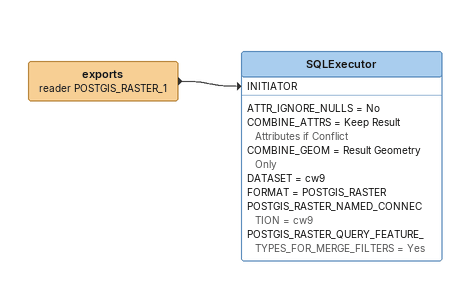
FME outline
exports (reader POSTGIS_RASTER_1)
    -> SQLExecutor [INITIATOR]
SQLExecutor
    ATTR_IGNORE_NULLS = No
    COMBINE_ATTRS = Keep Result Attributes if Conflict
    COMBINE_GEOM = Result Geometry Only
    DATASET = cw9
    FORMAT = POSTGIS_RASTER
    POSTGIS_RASTER_NAMED_CONNECTION = cw9
    POSTGIS_RASTER_QUERY_FEATURE_TYPES_FOR_MERGE_FILTERS = Yes
